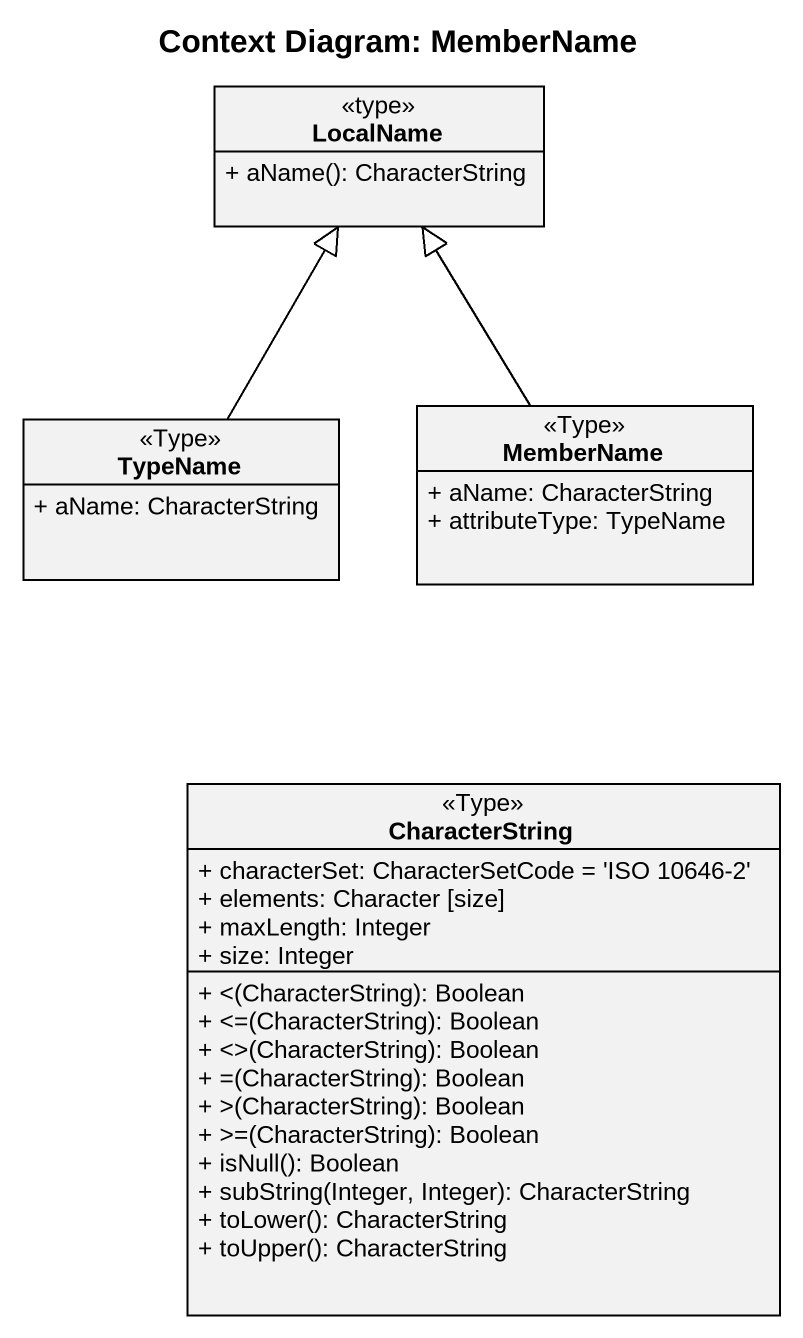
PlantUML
@startuml
title Context Diagram: MemberName
hide circle
hide empty members
skinparam classAttributeIconSize 0
class LocalName <<type>> {
  + aName(): CharacterString
}
class TypeName <<Type>> {
  + aName: CharacterString
}
class MemberName <<Type>> {
  + aName: CharacterString
  + attributeType: TypeName
}
class CharacterString <<Type>> {
  + characterSet: CharacterSetCode = 'ISO 10646-2'
  + elements: Character [size]
  + maxLength: Integer
  + size: Integer
  + <(CharacterString): Boolean
  + <=(CharacterString): Boolean
  + <>(CharacterString): Boolean
  + =(CharacterString): Boolean
  + >(CharacterString): Boolean
  + >=(CharacterString): Boolean
  + isNull(): Boolean
  + subString(Integer, Integer): CharacterString
  + toLower(): CharacterString
  + toUpper(): CharacterString
}
TypeName -up-|> LocalName
MemberName -up-|> LocalName
@enduml
